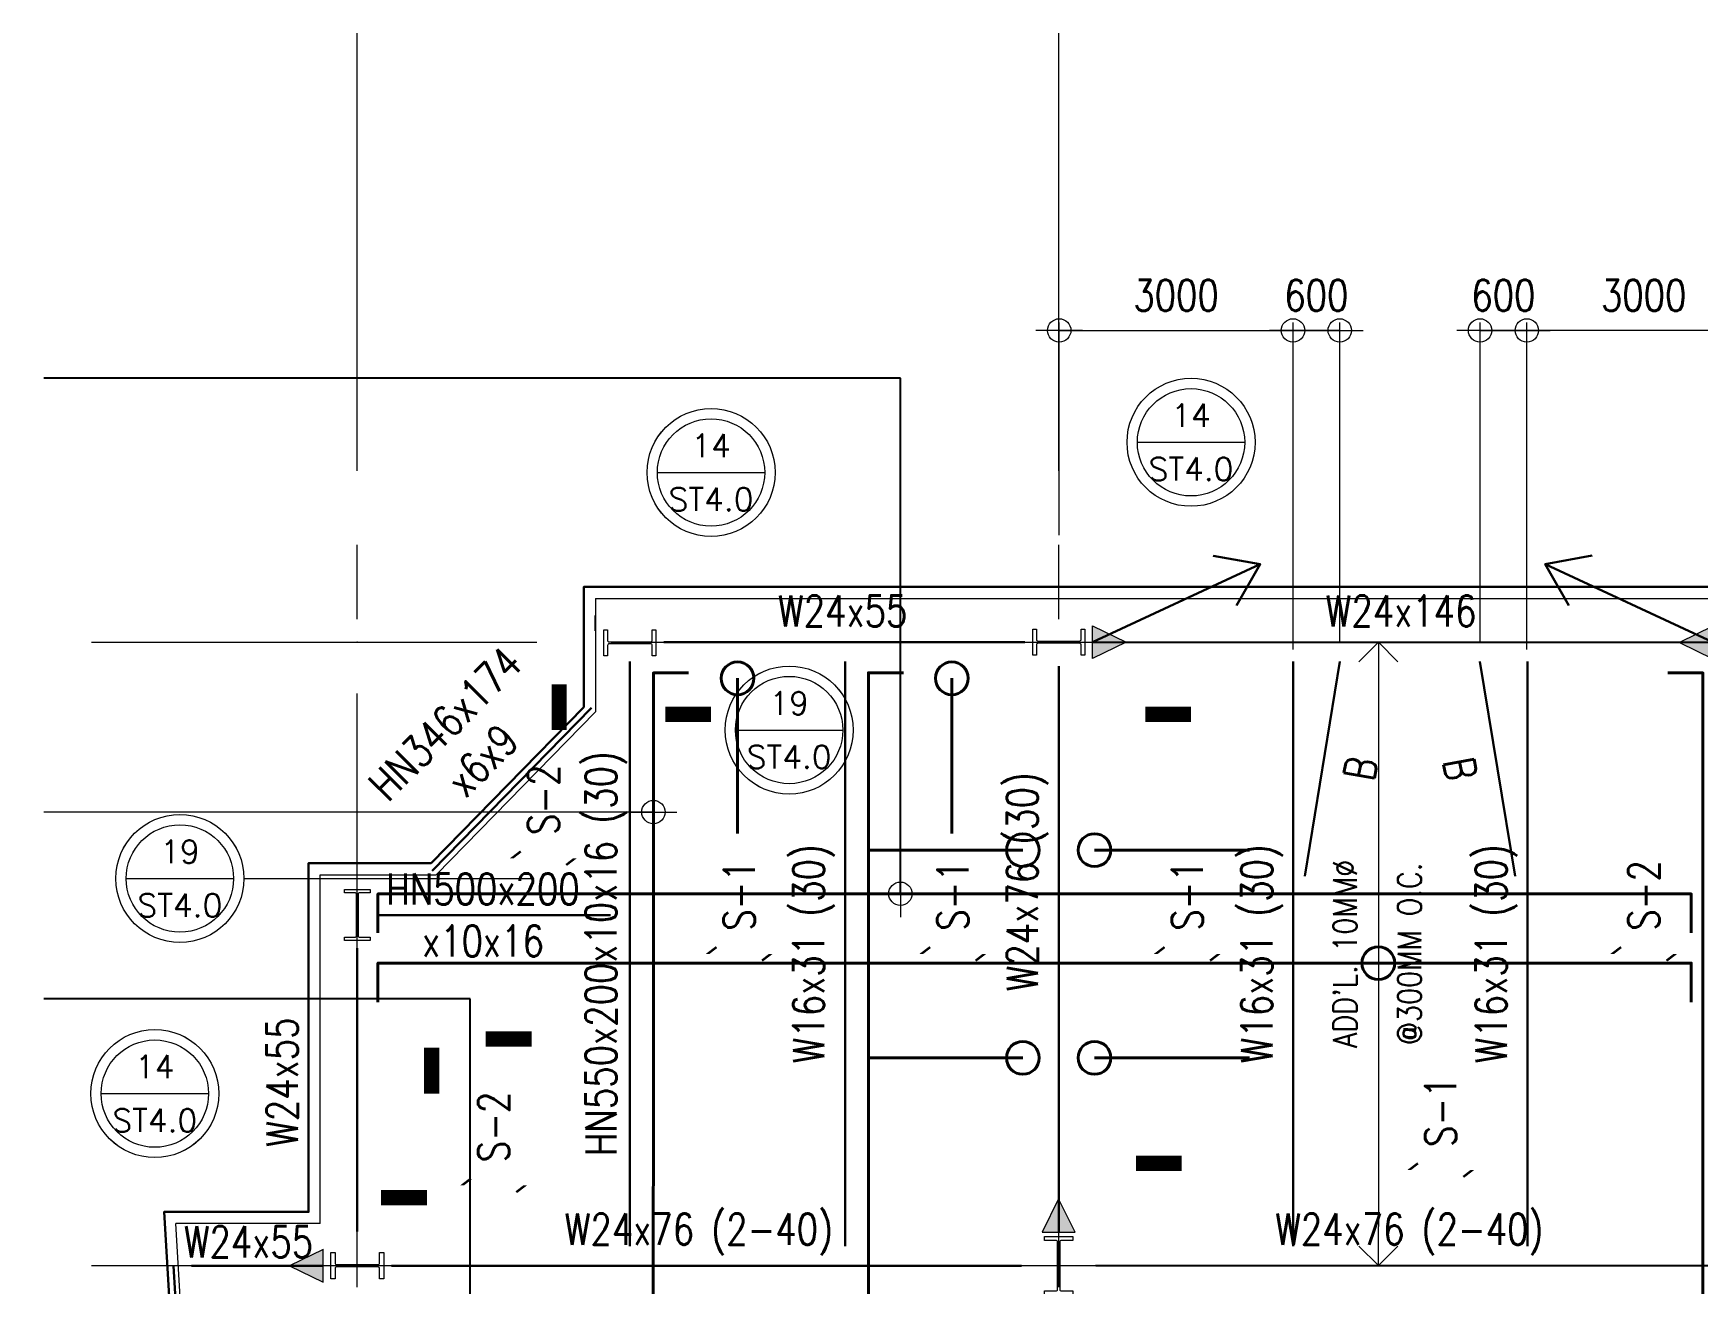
# Model space of a CAD drawing. Header units: millimetres. Extents: x -102066 to 146238, y -50253 to 85631.
# Drawn here: x 31644 to 53001, y 37279 to 53324 of the extents above; entities that cross this region are included whole.
import ezdxf
from ezdxf.enums import TextEntityAlignment as Align

# ---------------------------------------------------------------- set-up
doc = ezdxf.new("R2010")
doc.units = ezdxf.units.MM
doc.header["$MEASUREMENT"] = 0
doc.linetypes.add('CENTER2', pattern=[28.575, 19.05, -3.175, 3.175, -3.175])
doc.layers.get('0').update_dxf_attribs({"lineweight": 0})
for name, color, linetype, lineweight in [('A_ARCHITECTURAL BACKGROUND', 251, 'Continuous', 5), ('COLUMN', 4, 'Continuous', 30), ('GRIDLINES_DIM', 252, 'Continuous', 5), ('S-ANNO-DIMS', 252, 'Continuous', 5), ('S-ANNO-MARK', 2, 'Continuous', 9), ('S-ANNO-NPLT', 7, 'Continuous', 9), ('S-Anno-Symb', 143, 'Continuous', 15), ('S-Anno-Text', 52, 'Continuous', 15), ('S-BEAM', 5, 'Continuous', 30), ('S-BRACE', 2, 'Continuous', 9), ('S-CONN', 1, 'Continuous', 9), ('S_COL', 2, 'Continuous', 20), ('S_DRB', 4, 'Continuous', 40), ('S_GRID LINES', 252, 'Continuous', 5), ('S_SLAB EDGE', 2, 'Continuous', 30)]:
    doc.layers.add(name, color=color, linetype=linetype, lineweight=lineweight)
doc.styles.add('1', font='simplex.shx', dxfattribs={"width": 0.85, "height": 300})
doc.styles.add('ARIALNW', font='ARIALN.TTF')
doc.styles.add('ROMANSX', font='ROMANS.shx', dxfattribs={"height": 0.09375})
doc.styles.add('SIMPLEX', font='SIMPLEX.shx', dxfattribs={"width": 0.8, "height": 400})
doc.dimstyles.new('DIM 200', dxfattribs={"dimtxt": 0.36, "dimasz": 0.2, "dimexe": 0.1, "dimexo": 0, "dimgap": 0.08, "dimtad": 1, "dimlfac": 2, "dimrnd": 0.005, "dimzin": 1, "dimdsep": 46, "dimtxsty": 'ARIALNW', "dimcen": 0.09, "dimclrd": 6, "dimclre": 6, "dimclrt": 13, "dimadec": 0, "dimazin": 0, "dimtfac": 1, "dimtofl": 0, "dimtmove": 2, "dimatfit": 3, "dimfxl": 1, "dimtolj": 1, "dimtzin": 0, "dimarcsym": 0})
doc.dimstyles.new('DIM_100', dxfattribs={"dimtxt": 1000, "dimasz": 2, "dimexe": 100, "dimexo": 250, "dimgap": 250, "dimtad": 1, "dimdec": 0, "dimrnd": 1, "dimdsep": 46, "dimtxsty": '1', "dimblk1": 'ESCADIM_ARW', "dimblk2": 'ESCADIM_ARW', "dimsah": 1, "dimcen": 50, "dimclrd": 256, "dimclre": 256, "dimclrt": 52, "dimadec": 0, "dimazin": 0, "dimtfac": 1, "dimtdec": 0, "dimtofl": 0, "dimtmove": 0, "dimatfit": 3, "dimldrblk": 'ESCADIM_ARW', "dimfxl": 1, "dimtolj": 1, "dimtzin": 0, "dimarcsym": 0})
doc.dimstyles.new('ESCA', dxfattribs={"dimtxt": 300, "dimasz": 1, "dimexe": 100, "dimexo": 100, "dimgap": 100, "dimtad": 1, "dimdec": 0, "dimrnd": 1, "dimdsep": 46, "dimtxsty": '1', "dimblk1": 'ESCADIM_ARW', "dimblk2": 'ESCADIM_ARW', "dimsah": 1, "dimcen": 50, "dimclrd": 256, "dimclre": 256, "dimclrt": 52, "dimadec": 0, "dimazin": 0, "dimtfac": 1, "dimtdec": 0, "dimtofl": 0, "dimtmove": 0, "dimatfit": 3, "dimldrblk": 'ESCADIM_ARW', "dimfxl": 1, "dimtolj": 1, "dimtzin": 0, "dimarcsym": 0})

# ---------------------------------------------------------------- blocks, each defined once
blk = doc.blocks.new('10F COLUMN LAYOUT')
at = {"layer": 'S_COL', "ltscale": 0.05, "elevation": 0}
for points in [[(11163, 55993), (11163, 56161), (11211, 56161), (11211, 56027, 0.414214), (11232, 56006), (11764, 56006, 0.414214), (11784, 56027), (11784, 56161), (11832, 56161), (11832, 55826), (11784, 55826), (11784, 55960, 0.414214), (11764, 55980), (11232, 55980, 0.414214), (11211, 55960), (11211, 55826), (11163, 55826), (11163, 55993)], [(8000, 52174), (7835, 52174), (7835, 52214), (7969, 52214, 0.414214), (7989, 52234), (7989, 52767, 0.414214), (7969, 52787), (7835, 52787), (7835, 52827), (8165, 52827), (8165, 52787), (8031, 52787, 0.414214), (8011, 52767), (8011, 52234, 0.414214), (8031, 52214), (8165, 52214), (8165, 52174), (8000, 52174)], [(8339, 48000), (8339, 47831), (8286, 47831), (8286, 47965, 0.414214), (8266, 47985), (7734, 47985, 0.414214), (7714, 47965), (7714, 47831), (7661, 47831), (7661, 48169), (7714, 48169), (7714, 48035, 0.414214), (7734, 48015), (8266, 48015, 0.414214), (8286, 48035), (8286, 48169), (8339, 48169), (8339, 48000)]]:
    blk.add_lwpolyline(points, format="xyb", dxfattribs=at)
at = {"layer": 'S_COL', "ltscale": 0.05}
for points in [[(17336, 56002), (17336, 55834), (17288, 55834), (17288, 55968, 0.414214), (17268, 55988), (16735, 55988, 0.414214), (16715, 55968), (16715, 55834), (16667, 55834), (16667, 56169), (16715, 56169), (16715, 56035, 0.414214), (16735, 56015), (17268, 56015, 0.414214), (17288, 56035), (17288, 56169), (17336, 56169), (17336, 56002)], [(17000, 47624), (16817, 47624), (16817, 47677), (16967, 47677, 0.414214), (16985, 47695), (16985, 48305, 0.414214), (16967, 48323), (16817, 48323), (16817, 48376), (17183, 48376), (17183, 48323), (17033, 48323, 0.414214), (17015, 48305), (17015, 47695, 0.414214), (17033, 47677), (17183, 47677), (17183, 47624), (17000, 47624)]]:
    blk.add_lwpolyline(points, format="xyb", dxfattribs=at)
at = {"layer": 'S_COL'}
for p in [(8000, 56002, 0), (11498, 56003, 0), (8000, 52500, 0)]:
    blk.add_point(p, dxfattribs=at)
blk = doc.blocks.new('Bubble')
at = {"layer": 'S-ANNO-NPLT'}
blk.add_circle((0, 0), 0.2608, dxfattribs=at)
at = {"layer": 'S-Anno-Symb', "color": 0}
blk.add_line((-0.2188, 0), (0.2188, 0), dxfattribs=at)
blk.add_circle((0, 0), 0.2187, dxfattribs=at)
at = {"layer": 'S-Anno-Symb', "style": 'ROMANSX'}
for tag, p in [('1', (0, 0.1094)), ('S1', (0, -0.1094))]:
    blk.add_attdef(tag, text='', height=0.0937, dxfattribs=at).set_placement(p, align=Align.MIDDLE_CENTER)
at = {"layer": 'S-Anno-Symb', "style": 'ROMANSX', "width": 1.018385, "flags": 8}
blk.add_attdef('LONG', text='', height=0.0937, dxfattribs=at).set_placement((-0.1796, -0.1249), (0.1796, -0.1249), align=Align.FIT)
blk = doc.blocks.new('10F PLAN')
at = {"layer": 'A_ARCHITECTURAL BACKGROUND', "color": 251, "ltscale": 10}
for p, q in [((3057, 48559, 0), (17551, 48559, 0)), ((3057, 48559, 0), (3057, 47104, 0)), ((3048, 48343, 0), (3048, 48146, 0)), ((1013, 45016, 0), (3057, 47104, 0)), ((-475, 40542, 0), (-475, 45016, 0)), ((-475, 40542, 0), (-475, 45016, 0)), ((-475, 45016, 0), (1013, 45016, 0)), ((-1427, 25465, 0), (-2329, 40539, 0)), ((-475, 40539, 0), (-2329, 40539, 0))]:
    blk.add_line(p, q, dxfattribs=at)
at = {"layer": 'S_SLAB EDGE', "ltscale": 0.05}
blk.add_line((950, 45166, 0), (2907, 47166, 0), dxfattribs=at)
at = {"layer": 'S_SLAB EDGE', "ltscale": 0.05, "elevation": 0}
for points in [[(2907, 47166), (2907, 48711), (18519, 48711), (18519, 48578), (36456, 48580), (38549, 48580), (38549, 48580), (38549, 7533), (36707, 7533), (36707, 2883), (35124, 2883), (33170, 1006), (33170, -651), (27688, -651), (27688, -2013), (19412, -2013), (18041, -669), (16662, -2013), (8398, -2013), (8398, -507), (2907, -507), (2907, 814)], [(793, 2883), (-475, 2883), (-475, 7360), (-2479, 7360), (-1577, 22651), (-582, 24028), (-1577, 25402), (-2479, 40689), (-625, 40689), (-625, 45166), (950, 45166)]]:
    blk.add_lwpolyline(points, dxfattribs=at)
blk = doc.blocks.new('ESCADIM_ARW')
at = {"color": 7}
blk.add_line((-150, 0), (150, 0), dxfattribs=at)
blk.add_circle((0, 0), 75, dxfattribs=at)
blk = doc.blocks.new('*D50')
at = {"layer": 'Defpoints', "color": 0, "transparency": 16777216}
for p in [(20007, 60000), (17007, 57125, 0), (20007, 55655, 0)]:
    blk.add_point(p, dxfattribs=at)
at = {"layer": 'S-ANNO-DIMS', "lineweight": -2, "transparency": 16777216}
for p, q in [((17007, 57375), (17007, 60100)), ((20007, 55905), (20007, 60100)), ((17009, 60000), (20005, 60000))]:
    blk.add_line(p, q, dxfattribs=at)
at = {"layer": 'S-ANNO-DIMS', "lineweight": -2, "transparency": 16777216, "xscale": 2, "yscale": 2, "zscale": 2, "rotation": 180}
blk.add_blockref('ESCADIM_ARW', (17007, 60000), dxfattribs=at)
at = {"layer": 'S-ANNO-DIMS', "lineweight": -2, "transparency": 16777216, "xscale": 2, "yscale": 2, "zscale": 2}
blk.add_blockref('ESCADIM_ARW', (20007, 60000), dxfattribs=at)
at = {"layer": 'S-ANNO-DIMS', "color": 52, "transparency": 16777216, "insert": (18507, 60450), "char_height": 400, "attachment_point": 5, "style": 'SIMPLEX'}
blk.add_mtext('\\A1;3000', dxfattribs=at)
blk = doc.blocks.new('*D51')
at = {"layer": 'Defpoints', "color": 0, "transparency": 16777216}
for p in [(20007, 60000), (20607, 55753, 0), (20007, 55655, 0)]:
    blk.add_point(p, dxfattribs=at)
at = {"layer": 'S-ANNO-DIMS', "lineweight": -2, "transparency": 16777216}
for p, q in [((20007, 55905), (20007, 60100)), ((20607, 56003), (20607, 60100)), ((20605, 60000), (20009, 60000))]:
    blk.add_line(p, q, dxfattribs=at)
at = {"layer": 'S-ANNO-DIMS', "lineweight": -2, "transparency": 16777216, "xscale": 2, "yscale": 2, "zscale": 2, "rotation": 180}
blk.add_blockref('ESCADIM_ARW', (20007, 60000), dxfattribs=at)
at = {"layer": 'S-ANNO-DIMS', "lineweight": -2, "transparency": 16777216, "xscale": 2, "yscale": 2, "zscale": 2}
blk.add_blockref('ESCADIM_ARW', (20607, 60000), dxfattribs=at)
at = {"layer": 'S-ANNO-DIMS', "color": 52, "transparency": 16777216, "insert": (20307, 60450), "char_height": 400, "attachment_point": 5, "style": 'SIMPLEX'}
blk.add_mtext('\\A1;600', dxfattribs=at)
blk = doc.blocks.new('*D52')
at = {"layer": 'Defpoints', "color": 0, "transparency": 16777216}
for p in [(23007, 60000), (26007, 57125, 0), (23007, 55655, 0)]:
    blk.add_point(p, dxfattribs=at)
at = {"layer": 'S-ANNO-DIMS', "lineweight": -2, "transparency": 16777216}
for p, q in [((23007, 55905), (23007, 60100)), ((26007, 57375), (26007, 60100)), ((26005, 60000), (23009, 60000))]:
    blk.add_line(p, q, dxfattribs=at)
at = {"layer": 'S-ANNO-DIMS', "lineweight": -2, "transparency": 16777216, "xscale": 2, "yscale": 2, "zscale": 2, "rotation": 180}
blk.add_blockref('ESCADIM_ARW', (23007, 60000), dxfattribs=at)
at = {"layer": 'S-ANNO-DIMS', "lineweight": -2, "transparency": 16777216, "xscale": 2, "yscale": 2, "zscale": 2}
blk.add_blockref('ESCADIM_ARW', (26007, 60000), dxfattribs=at)
at = {"layer": 'S-ANNO-DIMS', "color": 52, "transparency": 16777216, "insert": (24507, 60450), "char_height": 400, "attachment_point": 5, "style": 'SIMPLEX'}
blk.add_mtext('\\A1;3000', dxfattribs=at)
blk = doc.blocks.new('*D53')
at = {"layer": 'Defpoints', "color": 0, "transparency": 16777216}
for p in [(23007, 60000), (22407, 55753, 0), (23007, 55655, 0)]:
    blk.add_point(p, dxfattribs=at)
at = {"layer": 'S-ANNO-DIMS', "lineweight": -2, "transparency": 16777216}
for p, q in [((22407, 56003), (22407, 60100)), ((23007, 55905), (23007, 60100)), ((22409, 60000), (23005, 60000))]:
    blk.add_line(p, q, dxfattribs=at)
at = {"layer": 'S-ANNO-DIMS', "lineweight": -2, "transparency": 16777216, "xscale": 2, "yscale": 2, "zscale": 2, "rotation": 180}
blk.add_blockref('ESCADIM_ARW', (22407, 60000), dxfattribs=at)
at = {"layer": 'S-ANNO-DIMS', "lineweight": -2, "transparency": 16777216, "xscale": 2, "yscale": 2, "zscale": 2}
blk.add_blockref('ESCADIM_ARW', (23007, 60000), dxfattribs=at)
at = {"layer": 'S-ANNO-DIMS', "color": 52, "transparency": 16777216, "insert": (22707, 60450), "char_height": 400, "attachment_point": 5, "style": 'SIMPLEX'}
blk.add_mtext('\\A1;600', dxfattribs=at)
blk = doc.blocks.new('_Open90')
at = {"color": 0, "linetype": 'ByBlock', "lineweight": -2}
for p, q in [((-0.5, 0.5), (0, 0)), ((0, 0), (-1, 0)), ((0, 0), (-0.5, -0.5))]:
    blk.add_line(p, q, dxfattribs=at)
blk = doc.blocks.new('*D77')
at = {"lineweight": -2, "ltscale": 0.5, "transparency": 16777216}
blk.add_line((21102, 55501), (21102, 48502), dxfattribs=at)
at = {"layer": 'Defpoints', "color": 0, "ltscale": 0.5, "transparency": 16777216}
for p in [(21102, 56001, 0), (21102, 48002, 0), (21102, 48002)]:
    blk.add_point(p, dxfattribs=at)
at = {"lineweight": -2, "ltscale": 0.5, "transparency": 16777216, "xscale": 500, "yscale": 500, "zscale": 500}
for p, rotation in [((21102, 56001), 90), ((21102, 48002), 270)]:
    blk.add_blockref('_Open90', p, dxfattribs=dict(at, rotation=rotation))
at = {"color": 52, "ltscale": 0.5, "transparency": 16777216, "char_height": 300, "attachment_point": 5, "rotation": 90, "style": '1'}
for s, insert in [("\\A1;ADD'L. 10MM%%C", (20674, 52002)), ('\\A1;@300MM O.C. ', (21502, 52002))]:
    blk.add_mtext(s, dxfattribs=dict(at, insert=insert))
blk = doc.blocks.new('10TH FRAMING LAYOUT')
at = {"layer": 'S-CONN'}
for points in [[(9435, 47791), (9864, 48002), (9435, 48212)], [(17394, 47788), (16965, 47998), (17394, 48209)], [(8789, 40430), (8999, 40859), (9210, 40430)], [(-439, 39790), (-868, 40000), (-439, 40210)]]:
    blk.add_hatch(color=256, dxfattribs=at).paths.add_polyline_path(points)
at = {"layer": 'S-BEAM'}
for p, q in [((8565, 48000, 0), (3932, 48000, 0)), ((9435, 48000, 0), (17394, 47999, 0)), ((3498, 40249, 0), (3498, 47752, 0)), ((6259, 40249, 0), (6259, 47752, 0)), ((9000, 40430, 0), (9000, 47694, 0)), ((12008, 40249, 0), (12008, 47753, 0)), ((12608, 47753, 0), (12159, 44999, 0)), ((14406, 47753, 0), (14856, 44999, 0)), ((15017, 40249, 0), (15017, 47753, 0)), ((3004, 47158, 0), (960, 45069, 0)), ((3248, 44500, 0), (265, 44500, 0)), ((0, 44074, 0), (0, 40439)), ((-1517, 25709, 0), (-2360, 40000, 0)), ((-2127, 40000, 0), (-439, 40000, 0)), ((8524, 40000, 0), (439, 40000, 0)), ((9476, 40002, 0), (17429, 39999, 0))]:
    blk.add_line(p, q, dxfattribs=at)
at = {"layer": 'S-CONN', "color": 1, "elevation": 0}
for points in [[(9435, 48212), (9864, 48002), (9435, 47791), (9435, 48213)], [(17394, 48209), (16965, 47998), (17394, 47788), (17394, 48210)], [(9210, 40430), (8999, 40859), (8789, 40430), (9211, 40430)], [(-439, 40210), (-868, 40000), (-439, 39790), (-439, 40211)]]:
    blk.add_lwpolyline(points, dxfattribs=at)
at = {"layer": 'S-BRACE', "ltscale": 0.5}
for points in [[(11586, 49002, 0), (9435, 48000, 0)], [(15243, 49003, 0), (17394, 48001, 0)]]:
    blk.add_leader(points, dimstyle='DIM 200', override={"dimasz": 500, "dimtad": 0, "dimclrd": 2, "dimldrblk": 'Open90', "dimfxl": 0.18}, dxfattribs=at)
blk = doc.blocks.new('DIM_GRIDLINES_2')
at = {"layer": 'GRIDLINES_DIM', "linetype": 'CENTER2', "ltscale": 300}
for p, q in [((8000, -10379.6), (8000, 63813, 0)), ((17000, -10379.6), (17000, 63813, 0)), ((-12556.3, 56000, 0), (50790.7, 56000, 0)), ((-12556.3, 48000, 0), (50790.7, 48000, 0))]:
    blk.add_line(p, q, dxfattribs=at)
at = {"layer": 'S-ANNO-DIMS'}
dim = blk.add_linear_dim(base=(20007.5, 60000, 0), p1=(17007.5, 57124.8, 0), p2=(20007.5, 55655.1, 0), dimstyle='DIM_100', override={"dimtxt": 400, "dimtxsty": 'SIMPLEX'}, dxfattribs=at)
dim.commit()
dim.dimension.update_dxf_attribs({"geometry": '*D50', "text_midpoint": (18507.5, 60450, 0)})
dim = blk.add_linear_dim(base=(20007.5, 60000, 0), p1=(20607.5, 55753.4, 0), p2=(20007.5, 55655.1, 0), angle=180, dimstyle='DIM_100', override={"dimtxt": 400, "dimtxsty": 'SIMPLEX'}, dxfattribs=at)
dim.commit()
dim.dimension.update_dxf_attribs({"geometry": '*D51', "text_midpoint": (20307.5, 60000, 0), "dimtype": 128})
dim = blk.add_linear_dim(base=(23007.5, 60000, 0), p1=(22407.5, 55753.4, 0), p2=(23007.5, 55655.1, 0), dimstyle='DIM_100', override={"dimtxt": 400, "dimtxsty": 'SIMPLEX'}, dxfattribs=at)
dim.commit()
dim.dimension.update_dxf_attribs({"geometry": '*D53', "text_midpoint": (22707.5, 60000, 0), "dimtype": 128})
dim = blk.add_linear_dim(base=(23007.5, 60000, 0), p1=(26007.5, 57124.8, 0), p2=(23007.5, 55655.1, 0), angle=180, dimstyle='DIM_100', override={"dimtxt": 400, "dimtxsty": 'SIMPLEX'}, dxfattribs=at)
dim.commit()
dim.dimension.update_dxf_attribs({"geometry": '*D52', "text_midpoint": (24507.5, 60450, 0)})
blk = doc.blocks.new("ADD' L BARS")
at = {"layer": 'S_DRB'}
for p, q in [((12879.1, 53548.4, 0), (12879.1, 55538, 0)), ((15629.3, 53548.4, 0), (15629.3, 55538, 0))]:
    blk.add_line(p, q, dxfattribs=at)
at = {"layer": 'S_DRB', "color": 4, "elevation": 0}
for points in [[(12248.4, 42434.3), (11798.4, 42434.3), (11799.7, 55606.9), (12249.7, 55606.9)], [(24817.1, 40432.8), (25267.1, 40432.8), (25267.1, 55606.9), (24817.1, 55606.9)], [(25117.1, 52271.9), (25117.1, 52771.9), (8265.2, 52771.9), (8265.2, 52271.9)], [(25117.1, 51382.7), (25117.1, 51882.7), (8265.2, 51882.7), (8265.2, 51382.7)]]:
    blk.add_lwpolyline(points, dxfattribs=at)
at = {"layer": 'S_DRB'}
for centre in [(12879.1, 55538, 0), (15629.3, 55538, 0), (21102.3, 51882.7, 0)]:
    blk.add_circle(centre, 210.4, dxfattribs=at)
at = {"ltscale": 0.5}
dim = blk.add_linear_dim(base=(21102.3, 48002.4, 0), p1=(21102.3, 56001.2, 0), p2=(21102.3, 48002.4, 0), angle=270, text="ADD'L. 10MM%%C\\X@300MM O.C. ", dimstyle='DIM_100', override={"dimasz": 500, "dimexo": 100, "dimblk1": 'Open90', "dimblk2": 'Open90', "dimse1": 1, "dimse2": 1}, dxfattribs=at)
dim.commit()
dim.dimension.update_dxf_attribs({"geometry": '*D77', "text_midpoint": (21102.3, 52001.8, 0)})
at = {"layer": 'S-ANNO-DIMS', "color": 4}
for points in [[(11799.7, 53821.4, 0), (3976.4, 53821.4, 0)], [(9446.3, 47394.5, 0), (9446.3, 51424.2, 0), (3976.4, 51424.2, 0)]]:
    blk.add_leader(points, dimstyle='ESCA', override={"dimasz": 2, "dimtad": 0, "dimfxl": 0.0625}, dxfattribs=at)

msp = doc.modelspace()

# ---------------------------------------------------------------- linework, layer by layer
at = {"layer": 'S-ANNO-MARK'}
msp.add_lwpolyline([(37898.52942, 42825.87093, 29.99952, 29.99952, 0), (37785.48509, 42738.8698, 0, 0, 0), (38595.06264, 42738.8698, 29.99952, 29.99952, 0), (38482.01831, 42651.86866, 0, 0, 0)], format="xyseb", dxfattribs=at)
for points, elevation in [([(40410.8219, 41598.11518, 29.99952, 29.99952, 0), (40297.77757, 41511.11405, 0, 0, 0), (41107.35512, 41511.11405, 29.99952, 29.99952, 0), (40994.31079, 41424.11291, 0, 0, 0)], -106.73929), ([(43152.31618, 41598.11518, 29.99952, 29.99952, 0), (43039.27185, 41511.11405, 0, 0, 0), (43848.8494, 41511.11405, 29.99952, 29.99952, 0), (43735.80507, 41424.11291, 0, 0, 0)], -106.73929), ([(46160.77633, 41598.11518, 29.99952, 29.99952, 0), (46047.732, 41511.11405, 0, 0, 0), (46857.30955, 41511.11405, 29.99952, 29.99952, 0), (46744.26523, 41424.11291, 0, 0, 0)], -106.73929), ([(52018.16577, 41598.11518, 29.99952, 29.99952, 0), (51905.12144, 41511.11405, 0, 0, 0), (52714.69899, 41511.11405, 29.99952, 29.99952, 0), (52601.65466, 41424.11291, 0, 0, 0)], -106.73929), ([(49410.83434, 38823.62709, 29.99952, 29.99952, 0), (49297.79001, 38736.62596, 0, 0, 0), (50107.36757, 38736.62596, 29.99952, 29.99952, 0), (49994.32324, 38649.62482, 0, 0, 0)], -213.4786), ([(37258.60723, 38627.49562, 29.99952, 29.99952, 0), (37145.56291, 38540.49448, 0, 0, 0), (37955.14046, 38540.49448, 29.99952, 29.99952, 0), (37842.09613, 38453.49335, 0, 0, 0)], -106.73929)]:
    msp.add_lwpolyline(points, format="xyseb", dxfattribs=dict(at, elevation=elevation))
at = {"layer": 'S-ANNO-NPLT'}
for centre in [(46499.90597, 48075.78215, -106.73927), (40340.90909, 47688.27278, -106.73929), (41343.31252, 44383.47025, -106.73929), (33525.18945, 42478.40289, -106.7393), (33203.29063, 39718.33017, -106.73928)]:
    msp.add_circle(centre, 821.36597, dxfattribs=at)
at = {"layer": 'S-Anno-Symb', "linetype": 'ByBlock'}
msp.add_line((34346.55542, 42478.40289, -106.7393), (38038.5668, 42478.40289, -106.7393), dxfattribs=at)
for points, elevation in [([(46499.90597, 47254.41618, 0, 0, 0), (46499.90597, 44585.92204, 196.07256, 196.07256, 0), (45911.68829, 44585.92204, 0, 0, 0)], -106.73927), ([(40340.90909, 46866.90681, 0, 0, 0), (40340.90909, 44585.92204, 196.07256, 196.07256, 0), (39752.69141, 44585.92204, 0, 0, 0)], -106.73927), ([(40521.94655, 44383.47025, 0, 0, 0), (38391.6827, 44383.47025, 196.07256, 196.07256, 0), (38391.6827, 44971.68793, 0, 0, 0)], -106.73929), ([(38038.5668, 42478.40289, 0, 0, 0), (38038.5668, 40419.52947, 196.07256, 196.07256, 0), (37450.34912, 40419.52947, 0, 0, 0)], -106.73928), ([(34024.65661, 39718.33017, 0, 0, 0), (36756.87755, 39718.33017, 196.07256, 196.07256, 0), (36756.87755, 40306.54785, 0, 0, 0)], -106.73928), ([(46381.06239, 37167.29885, 0, 0, 0), (46381.06239, 38822.80702, 196.07256, 196.07256, 0), (45792.84471, 38822.80702, 0, 0, 0)], -106.73928), ([(36694.45709, 37039.27885, 0, 0, 0), (36694.45709, 38384.25487, 196.07256, 196.07256, 0), (36106.23941, 38384.25487, 0, 0, 0)], -106.73928)]:
    msp.add_lwpolyline(points, format="xyseb", dxfattribs=dict(at, elevation=elevation))
at = {"layer": 'S_DRB'}
for p, q in [((42351.45006, 42842.97209, -106.73927), (44341.08305, 42842.97209, -106.73927)), ((47251.45006, 42842.97209, -106.73927), (45261.81708, 42842.97209, -106.73927)), ((42351.45006, 40176.30542, -106.73927), (44341.08305, 40176.30542, -106.73927)), ((47251.45006, 40176.30542, -106.73927), (45261.81708, 40176.30542, -106.73927))]:
    msp.add_line(p, q, dxfattribs=at)
at = {"layer": 'S_DRB', "color": 4, "elevation": -106.7393}
msp.add_lwpolyline([(42809.95578, -2057.75292), (42359.95578, -2057.75292), (42359.95578, 45118.17104), (42809.95578, 45118.17104)], dxfattribs=at)
at = {"layer": 'S_DRB'}
for centre in [(44341.08305, 42842.97209, -106.73927), (45261.81708, 42842.97209, -106.73927), (44341.08305, 40176.30542, -106.73927), (45261.81708, 40176.30542, -106.73927)]:
    msp.add_circle(centre, 210.36702, dxfattribs=at)

# ---------------------------------------------------------------- block references
at = {"layer": 'COLUMN'}
msp.add_blockref('10F PLAN', (35801.45006, -2488.73292, -106.73929), dxfattribs=at)
at = {"layer": 'S-Anno-Symb', "xscale": 3149.760000000242, "yscale": 3149.760000000242, "zscale": 3149.760000000242}
for p, values in [((46499.90597, 48075.78215, -106.73927), {'1': '14', 'S1': 'ST4.0'}), ((40340.90909, 47688.27278, -106.73929), {'1': '14', 'S1': 'ST4.0'}), ((41343.31252, 44383.47025, -106.73929), {'1': '19', 'S1': 'ST4.0'}), ((33525.18945, 42478.40289, -106.7393), {'1': '19', 'S1': 'ST4.0'}), ((33203.29063, 39718.33017, -106.73928), {'1': '14', 'S1': 'ST4.0'})]:
    msp.add_blockref('Bubble', p, dxfattribs=at).add_auto_attribs(values)
at = {"layer": 'S-Anno-Text'}
msp.add_blockref('10F COLUMN LAYOUT', (27801.45006, -10490.36124, -106.73929), dxfattribs=at)
at = {"layer": 'S-BEAM'}
msp.add_blockref('10TH FRAMING LAYOUT', (35801.45006, -2490.36124, -106.73928), dxfattribs=at)
at = {"layer": 'S-BRACE'}
msp.add_blockref("ADD' L BARS", (27801.45006, -10490.36124, -106.73929), dxfattribs=at)
at = {"layer": 'S_GRID LINES'}
msp.add_blockref('DIM_GRIDLINES_2', (27801.45006, -10488.73292, -106.73928), dxfattribs=at)

# ---------------------------------------------------------------- texts
at = {"layer": 'S-ANNO-DIMS', "color": 52, "char_height": 400, "attachment_point": 5, "style": 'SIMPLEX'}
for s, insert in [('\\A1;{\\W0.8;W24x55}', (42030.62665, 45911.74105, -106.73928)), ('\\A1;{\\W0.8;W24x146}', (49196.00003, 45911.19701, -106.73928)), ('\\A1;{\\W0.8;HN500x200\\Px10x16}', (37414.7083, 42010.12543, -106.73929)), ('\\A1;{\\W0.8;W24x76 (2-40)}', (40185.59662, 37911.74105, -106.73928)), ('\\A1;{\\W0.8;W24x76 (2-40)}', (49301.45006, 37912.44149, -106.73929)), ('\\A1;W24x55', (34405.71956, 37817.22906, -106.73928))]:
    msp.add_mtext(s, dxfattribs=dict(at, insert=insert))
for s, insert, rotation in [('\\A1;{\\W0.8;HN346x174\\Px6x9}', (37166.37513, 44228.88706, -213.47853), 45.116970672), ('\\A1;{\\W0.8;HN550x200x10x16 (30)}', (38994.72318, 41514.20938, -106.7393), 90), ('\\A1;\\pxqc;S-2', (38190.27386, 43488.8698), 90), ('\\A1;{\\W0.8;W24x76 (30)}', (44401.45006, 42437.36919, -213.47857), 90), ('\\A1;{\\W0.8;W16x31 (30)}', (41659.95578, 41514.20938, -106.7393), 90), ('\\A1;{\\W0.8;W16x31 (30)}', (47409.91021, 41514.20938, -106.7393), 90), ('\\A1;{\\W0.8;W16x31 (30)}', (50418.37037, 41514.20938, -106.7393), 90), ('\\A1;\\pxqc;{\\W0.8;S-1}', (40702.56634, 42261.11405, -106.73929), 90), ('\\A1;\\pxqc;{\\W0.8;S-1}', (43444.06063, 42261.11405, -106.73929), 90), ('\\A1;\\pxqc;{\\W0.8;S-1}', (46452.52078, 42261.11405, -106.73929), 90), ('\\A1;\\pxqc;S-2', (52309.91021, 42261.11405, -106.73929), 90), ('\\A1;{\\W0.8;W24x55}', (34838.34974, 39865.24857, -106.73927), 90), ('\\A1;\\pxqc;{\\W0.8;S-1}', (49702.57879, 39486.62596, -213.4786), 90), ('\\A1;\\pxqc;S-2', (37550.35168, 39290.49448, -106.73929), 90)]:
    msp.add_mtext(s, dxfattribs=dict(at, insert=insert, rotation=rotation))
at = {"layer": 'S-ANNO-DIMS', "color": 52, "extrusion": (-0.093152, 0.159205, 0.982841), "insert": (48675.11967, 43887.71298, -106.73935), "char_height": 400, "attachment_point": 5, "text_direction": (0.19358, 0.971192, -0.13897), "style": 'SIMPLEX'}
msp.add_mtext('\\A1;{\\W0.8;B}', dxfattribs=at)
at = {"layer": 'S-ANNO-DIMS', "color": 52, "extrusion": (0.093152, 0.159205, 0.982841), "insert": (49953.16091, 43887.71298, -106.73935), "char_height": 400, "attachment_point": 5, "text_direction": (0.19358, -0.971192, 0.13897), "style": 'SIMPLEX'}
msp.add_mtext('\\A1;{\\W0.8;B}', dxfattribs=at)

# ---------------------------------------------------------------- leaders
at = {"layer": 'S-ANNO-DIMS', "color": 4}
for points in [[(42770.22239, 42283.18079, -106.7393), (42770.22239, 48899.749, -106.7393), (31777.8363, 48899.749, -106.7393)], [(37247.76239, 36905.77556, -106.7393), (37247.76239, 40935.42718, -106.7393), (31777.8363, 40935.42718, -106.7393)]]:
    msp.add_leader(points, dimstyle='ESCA', override={"dimasz": 2, "dimtad": 0, "dimfxl": 0.0625}, dxfattribs=at)

doc.saveas('drawing.dxf')
